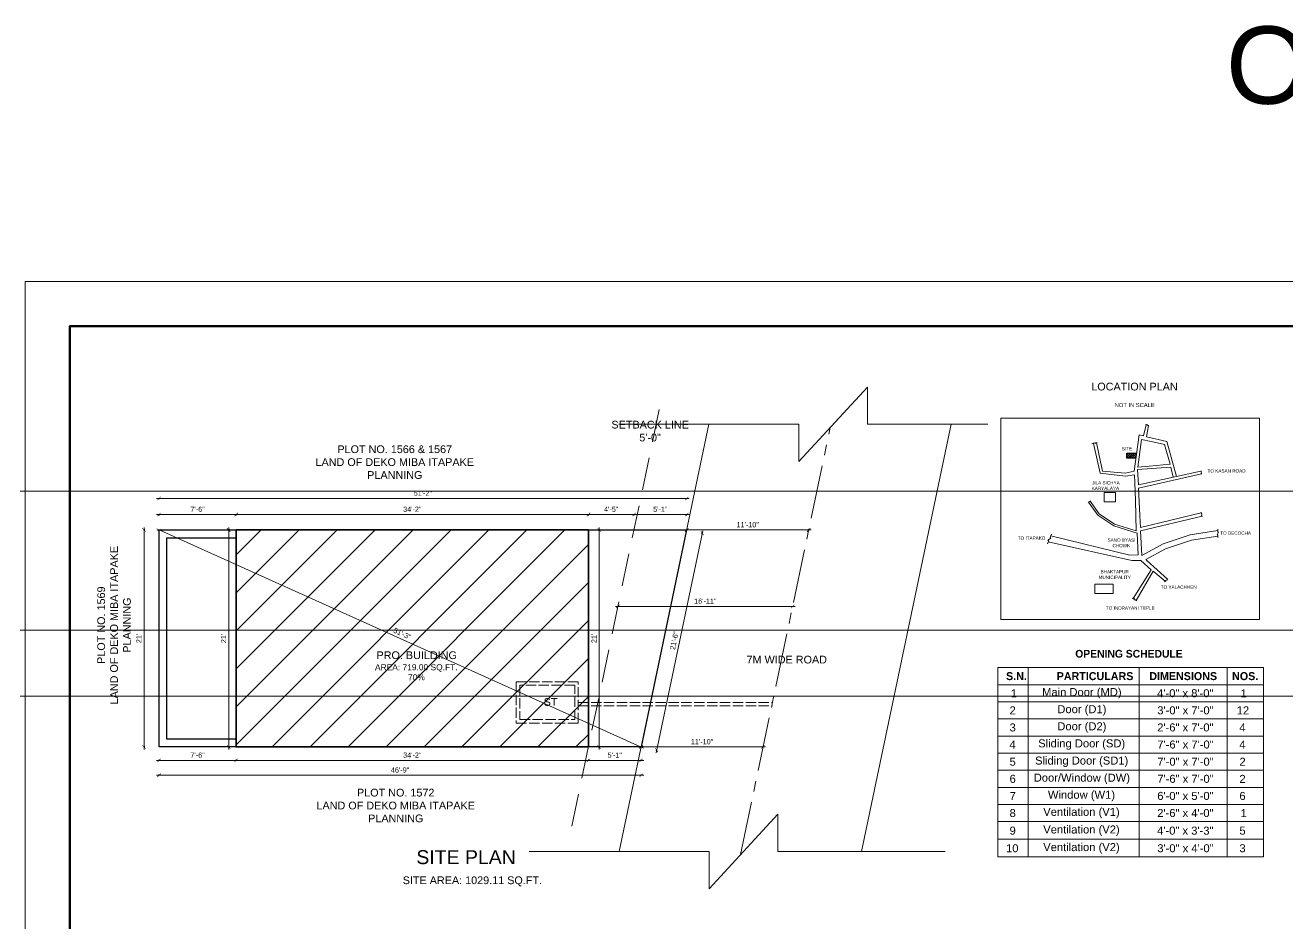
# Model space of a CAD drawing. Header units: inches. Extents: x 122663 to 154153, y 34228 to 39758.
# Drawn here: x 122924 to 124393, y 37587 to 38632 of the extents above; entities that cross this region are included whole.
import ezdxf

# ---------------------------------------------------------------- set-up
doc = ezdxf.new("R2010")
doc.units = ezdxf.units.IN
doc.header["$MEASUREMENT"] = 0
doc.header["$PDMODE"] = 35
for name, pattern in [('ACAD_ISO02W100', [15, 12, -3]), ('CENTER', [2, 1.25, -0.25, 0.25, -0.25]), ('CONTINU', [0]), ('DASHED', [19.05, 12.7, -6.35])]:
    doc.linetypes.add(name, pattern=pattern)
for name, color, linetype, lineweight in [('BORDER', 7, 'Continuous', 60), ('Break Line', 125, 'CONTINU', 15), ('Centre Line', 7, 'CENTER', 18), ('DIM', 6, 'Continuous', 9), ('Hatch', 9, 'Continuous', 9), ('Hidden', 254, 'ACAD_ISO02W100', 15), ('rOAD', 40, 'Continuous', 18), ('Setback Line', 2, 'DASHED', 13), ('SITE BOUNDARY', 1, 'Continuous', 30), ('TEXT', 255, 'Continuous', 35), ('Walls', 11, 'Continuous', 35), ('Window', 3, 'Continuous', 0), ('Windows', 151, 'Continuous', 15)]:
    doc.layers.add(name, color=color, linetype=linetype, lineweight=lineweight)
doc.styles.get("Standard").update_dxf_attribs({"font": 'arial.ttf'})
doc.dimstyles.get("Standard").update_dxf_attribs({"dimtxt": 6, "dimasz": 4, "dimexe": 0, "dimexo": 6, "dimgap": 3, "dimtad": 1, "dimdec": 0, "dimzin": 0, "dimdsep": 46, "dimlunit": 4, "dimtxsty": 'Standard', "dimblk": 'ARCHTICK', "dimcen": 0.09, "dimdle": 3, "dimclrd": 256, "dimadec": 0, "dimazin": 0, "dimtfac": 1, "dimtdec": 0, "dimtofl": 0, "dimtmove": 0, "dimatfit": 3, "dimfxl": 1, "dimfxlon": 1, "dimtolj": 1, "dimtzin": 0, "dimlwd": -1, "dimarcsym": 0})

# ---------------------------------------------------------------- blocks, each defined once
blk = doc.blocks.new('_ArchTick')
at = {"color": 0, "linetype": 'ByBlock', "const_width": 0.15}
blk.add_lwpolyline([(-0.5, -0.5), (0.5, 0.5)], dxfattribs=at)
blk = doc.blocks.new('*D1240')
at = {"layer": 'Defpoints', "color": 0, "transparency": 16777216}
for p in [(123169.6, 38062.9), (123079.9, 38044.9), (123169.6, 38044.9)]:
    blk.add_point(p, dxfattribs=at)
at = {"layer": 'Windows', "transparency": 16777216}
blk.add_line((123076.9, 38062.9), (123172.6, 38062.9), dxfattribs=at)
at = {"layer": 'Windows', "color": 0, "lineweight": -2, "transparency": 16777216}
for p, q in [((123079.9, 38061.9), (123079.9, 38062.9)), ((123169.6, 38061.9), (123169.6, 38062.9))]:
    blk.add_line(p, q, dxfattribs=at)
at = {"layer": 'Windows', "transparency": 16777216, "xscale": 4, "yscale": 4, "zscale": 4, "rotation": 180}
blk.add_blockref('_ArchTick', (123079.9, 38062.9), dxfattribs=at)
at = {"layer": 'Windows', "transparency": 16777216, "xscale": 4, "yscale": 4, "zscale": 4}
blk.add_blockref('_ArchTick', (123169.6, 38062.9), dxfattribs=at)
at = {"layer": 'Windows', "color": 0, "lineweight": -2, "transparency": 16777216, "insert": (123124.7, 38069), "char_height": 6, "attachment_point": 5}
blk.add_mtext('\\A1;7\'-6"', dxfattribs=at)
blk = doc.blocks.new('*D1241')
at = {"layer": 'Defpoints', "color": 0, "transparency": 16777216}
for p in [(123579.6, 38062.9), (123169.6, 38044.9), (123579.6, 38044.9)]:
    blk.add_point(p, dxfattribs=at)
at = {"layer": 'Windows', "transparency": 16777216}
blk.add_line((123166.6, 38062.9), (123582.6, 38062.9), dxfattribs=at)
at = {"layer": 'Windows', "color": 0, "lineweight": -2, "transparency": 16777216}
for p, q in [((123169.6, 38061.9), (123169.6, 38062.9)), ((123579.6, 38061.9), (123579.6, 38062.9))]:
    blk.add_line(p, q, dxfattribs=at)
at = {"layer": 'Windows', "transparency": 16777216, "xscale": 4, "yscale": 4, "zscale": 4, "rotation": 180}
blk.add_blockref('_ArchTick', (123169.6, 38062.9), dxfattribs=at)
at = {"layer": 'Windows', "transparency": 16777216, "xscale": 4, "yscale": 4, "zscale": 4}
blk.add_blockref('_ArchTick', (123579.6, 38062.9), dxfattribs=at)
at = {"layer": 'Windows', "color": 0, "lineweight": -2, "transparency": 16777216, "insert": (123374.6, 38069), "char_height": 6, "attachment_point": 5}
blk.add_mtext('\\A1;34\'-2"', dxfattribs=at)
blk = doc.blocks.new('*D1153')
at = {"layer": 'Defpoints', "color": 0, "transparency": 16777216}
for p in [(123693.9, 38062.9), (123632.6, 38044.9), (123693.9, 38044.9)]:
    blk.add_point(p, dxfattribs=at)
at = {"layer": 'Windows', "transparency": 16777216}
blk.add_line((123629.6, 38062.9), (123696.9, 38062.9), dxfattribs=at)
at = {"layer": 'Windows', "color": 0, "lineweight": -2, "transparency": 16777216}
for p, q in [((123632.6, 38061.9), (123632.6, 38062.9)), ((123693.9, 38061.9), (123693.9, 38062.9))]:
    blk.add_line(p, q, dxfattribs=at)
at = {"layer": 'Windows', "transparency": 16777216, "xscale": 4, "yscale": 4, "zscale": 4, "rotation": 180}
blk.add_blockref('_ArchTick', (123632.6, 38062.9), dxfattribs=at)
at = {"layer": 'Windows', "transparency": 16777216, "xscale": 4, "yscale": 4, "zscale": 4}
blk.add_blockref('_ArchTick', (123693.9, 38062.9), dxfattribs=at)
at = {"layer": 'Windows', "color": 0, "lineweight": -2, "transparency": 16777216, "insert": (123663.2, 38069), "char_height": 6, "attachment_point": 5}
blk.add_mtext('\\A1;5\'-1"', dxfattribs=at)
blk = doc.blocks.new('*D1154')
at = {"layer": 'Defpoints', "color": 0, "transparency": 16777216}
for p in [(123579.6, 37792.5), (123640.9, 37792.5), (123579.6, 37776.8)]:
    blk.add_point(p, dxfattribs=at)
at = {"layer": 'Windows', "transparency": 16777216}
blk.add_line((123643.9, 37776.8), (123576.6, 37776.8), dxfattribs=at)
at = {"layer": 'Windows', "color": 0, "lineweight": -2, "transparency": 16777216}
for p, q in [((123579.6, 37777.8), (123579.6, 37776.8)), ((123640.9, 37777.8), (123640.9, 37776.8))]:
    blk.add_line(p, q, dxfattribs=at)
at = {"layer": 'Windows', "transparency": 16777216, "xscale": 4, "yscale": 4, "zscale": 4, "rotation": 180}
blk.add_blockref('_ArchTick', (123579.6, 37776.8), dxfattribs=at)
at = {"layer": 'Windows', "transparency": 16777216, "xscale": 4, "yscale": 4, "zscale": 4}
blk.add_blockref('_ArchTick', (123640.9, 37776.8), dxfattribs=at)
at = {"layer": 'Windows', "color": 0, "lineweight": -2, "transparency": 16777216, "insert": (123610.2, 37782.9), "char_height": 6, "attachment_point": 5}
blk.add_mtext('\\A1;5\'-1"', dxfattribs=at)
blk = doc.blocks.new('*D1155')
at = {"layer": 'Defpoints', "color": 0, "transparency": 16777216}
for p in [(123169.6, 37792.5), (123579.6, 37792.5), (123169.6, 37776.8)]:
    blk.add_point(p, dxfattribs=at)
at = {"layer": 'Windows', "transparency": 16777216}
blk.add_line((123582.6, 37776.8), (123166.6, 37776.8), dxfattribs=at)
at = {"layer": 'Windows', "color": 0, "lineweight": -2, "transparency": 16777216}
for p, q in [((123169.6, 37777.8), (123169.6, 37776.8)), ((123579.6, 37777.8), (123579.6, 37776.8))]:
    blk.add_line(p, q, dxfattribs=at)
at = {"layer": 'Windows', "transparency": 16777216, "xscale": 4, "yscale": 4, "zscale": 4, "rotation": 180}
blk.add_blockref('_ArchTick', (123169.6, 37776.8), dxfattribs=at)
at = {"layer": 'Windows', "transparency": 16777216, "xscale": 4, "yscale": 4, "zscale": 4}
blk.add_blockref('_ArchTick', (123579.6, 37776.8), dxfattribs=at)
at = {"layer": 'Windows', "color": 0, "lineweight": -2, "transparency": 16777216, "insert": (123374.6, 37782.9), "char_height": 6, "attachment_point": 5}
blk.add_mtext('\\A1;34\'-2"', dxfattribs=at)
blk = doc.blocks.new('*D1156')
at = {"layer": 'Defpoints', "color": 0, "transparency": 16777216}
for p in [(123079.9, 37792.5), (123169.6, 37792.5), (123079.9, 37776.8)]:
    blk.add_point(p, dxfattribs=at)
at = {"layer": 'Windows', "transparency": 16777216}
blk.add_line((123172.6, 37776.8), (123076.9, 37776.8), dxfattribs=at)
at = {"layer": 'Windows', "color": 0, "lineweight": -2, "transparency": 16777216}
for p, q in [((123079.9, 37777.8), (123079.9, 37776.8)), ((123169.6, 37777.8), (123169.6, 37776.8))]:
    blk.add_line(p, q, dxfattribs=at)
at = {"layer": 'Windows', "transparency": 16777216, "xscale": 4, "yscale": 4, "zscale": 4, "rotation": 180}
blk.add_blockref('_ArchTick', (123079.9, 37776.8), dxfattribs=at)
at = {"layer": 'Windows', "transparency": 16777216, "xscale": 4, "yscale": 4, "zscale": 4}
blk.add_blockref('_ArchTick', (123169.6, 37776.8), dxfattribs=at)
at = {"layer": 'Windows', "color": 0, "lineweight": -2, "transparency": 16777216, "insert": (123124.7, 37782.9), "char_height": 6, "attachment_point": 5}
blk.add_mtext('\\A1;7\'-6"', dxfattribs=at)
blk = doc.blocks.new('*D1157')
at = {"layer": 'Defpoints', "color": 0, "transparency": 16777216}
for p in [(123079.9, 38044.9), (123079.9, 38044.9), (123640.9, 37792.5)]:
    blk.add_point(p, dxfattribs=at)
at = {"layer": 'Windows', "transparency": 16777216}
blk.add_line((123643.6, 37791.2), (123077.2, 38046.2), dxfattribs=at)
at = {"layer": 'Windows', "transparency": 16777216, "xscale": 4, "yscale": 4, "zscale": 4}
for p, rotation in [((123079.9, 38044.9), 155.7682148138316), ((123640.9, 37792.5), 335.7682148138316)]:
    blk.add_blockref('_ArchTick', p, dxfattribs=dict(at, rotation=rotation))
at = {"layer": 'Windows', "color": 0, "lineweight": -2, "transparency": 16777216, "insert": (123362.9, 37924.2), "char_height": 6, "attachment_point": 5, "rotation": 335.7682}
blk.add_mtext('\\A1;51\'-3"', dxfattribs=at)
blk = doc.blocks.new('*D1242')
at = {"layer": 'Defpoints', "color": 0, "transparency": 16777216}
for p in [(123169.6, 38044.9), (123160.9, 37792.5), (123169.6, 37792.5)]:
    blk.add_point(p, dxfattribs=at)
at = {"layer": 'Windows', "transparency": 16777216}
blk.add_line((123160.9, 38047.9), (123160.9, 37789.5), dxfattribs=at)
at = {"layer": 'Windows', "color": 0, "lineweight": -2, "transparency": 16777216}
for p, q in [((123161.9, 38044.9), (123160.9, 38044.9)), ((123161.9, 37792.5), (123160.9, 37792.5))]:
    blk.add_line(p, q, dxfattribs=at)
at = {"layer": 'Windows', "transparency": 16777216, "xscale": 4, "yscale": 4, "zscale": 4}
for p, rotation in [((123160.9, 38044.9), 90), ((123160.9, 37792.5), 270)]:
    blk.add_blockref('_ArchTick', p, dxfattribs=dict(at, rotation=rotation))
at = {"layer": 'Windows', "color": 0, "lineweight": -2, "transparency": 16777216, "insert": (123154.9, 37918.7), "char_height": 6, "attachment_point": 5, "rotation": 90}
blk.add_mtext("\\A1;21'", dxfattribs=at)
blk = doc.blocks.new('*D1243')
at = {"layer": 'Defpoints', "color": 0, "transparency": 16777216}
for p in [(123579.6, 38044.9), (123579.6, 37792.5), (123592.1, 37792.5)]:
    blk.add_point(p, dxfattribs=at)
at = {"layer": 'Windows', "color": 0, "lineweight": -2, "transparency": 16777216}
for p, q in [((123591.1, 38044.9), (123592.1, 38044.9)), ((123591.1, 37792.5), (123592.1, 37792.5))]:
    blk.add_line(p, q, dxfattribs=at)
at = {"layer": 'Windows', "transparency": 16777216}
blk.add_line((123592.1, 38047.9), (123592.1, 37789.5), dxfattribs=at)
at = {"layer": 'Windows', "transparency": 16777216, "xscale": 4, "yscale": 4, "zscale": 4}
for p, rotation in [((123592.1, 38044.9), 90), ((123592.1, 37792.5), 270)]:
    blk.add_blockref('_ArchTick', p, dxfattribs=dict(at, rotation=rotation))
at = {"layer": 'Windows', "color": 0, "lineweight": -2, "transparency": 16777216, "insert": (123586.1, 37918.7), "char_height": 6, "attachment_point": 5, "rotation": 90}
blk.add_mtext("\\A1;21'", dxfattribs=at)
blk = doc.blocks.new('*D1158')
at = {"layer": 'Defpoints', "color": 0, "transparency": 16777216}
for p in [(123079.9, 38044.9), (123062.4, 37792.5), (123079.9, 37792.5)]:
    blk.add_point(p, dxfattribs=at)
at = {"layer": 'Windows', "transparency": 16777216}
blk.add_line((123062.4, 38047.9), (123062.4, 37789.5), dxfattribs=at)
at = {"layer": 'Windows', "color": 0, "lineweight": -2, "transparency": 16777216}
for p, q in [((123063.4, 38044.9), (123062.4, 38044.9)), ((123063.4, 37792.5), (123062.4, 37792.5))]:
    blk.add_line(p, q, dxfattribs=at)
at = {"layer": 'Windows', "transparency": 16777216, "xscale": 4, "yscale": 4, "zscale": 4}
for p, rotation in [((123062.4, 38044.9), 90), ((123062.4, 37792.5), 270)]:
    blk.add_blockref('_ArchTick', p, dxfattribs=dict(at, rotation=rotation))
at = {"layer": 'Windows', "color": 0, "lineweight": -2, "transparency": 16777216, "insert": (123056.4, 37918.7), "char_height": 6, "attachment_point": 5, "rotation": 90}
blk.add_mtext("\\A1;21'", dxfattribs=at)
blk = doc.blocks.new('*D1159')
at = {"layer": 'Defpoints', "color": 0, "transparency": 16777216}
for p in [(123693.9, 38044.9), (123640.9, 37792.5), (123659, 37788.7)]:
    blk.add_point(p, dxfattribs=at)
at = {"layer": 'Windows', "transparency": 16777216}
blk.add_line((123712.6, 38044.1), (123658.4, 37785.7), dxfattribs=at)
at = {"layer": 'Windows', "color": 0, "lineweight": -2, "transparency": 16777216}
for p, q in [((123711, 38041.4), (123712, 38041.2)), ((123658, 37788.9), (123659, 37788.7))]:
    blk.add_line(p, q, dxfattribs=at)
at = {"layer": 'Windows', "transparency": 16777216, "xscale": 4, "yscale": 4, "zscale": 4}
for p, rotation in [((123712, 38041.2), 78.14558705719465), ((123659, 37788.7), 258.1455870571946)]:
    blk.add_blockref('_ArchTick', p, dxfattribs=dict(at, rotation=rotation))
at = {"layer": 'Windows', "color": 0, "lineweight": -2, "transparency": 16777216, "insert": (123679.5, 37916.1), "char_height": 6, "attachment_point": 5, "rotation": 78.1456}
blk.add_mtext('\\A1;21\'-6"', dxfattribs=at)
blk = doc.blocks.new('*D1191')
at = {"layer": 'Defpoints', "color": 0, "transparency": 16777216}
for p in [(123693.9, 38081.6), (123079.9, 38044.9), (123693.9, 38044.9)]:
    blk.add_point(p, dxfattribs=at)
at = {"layer": 'Windows', "transparency": 16777216}
blk.add_line((123076.9, 38081.6), (123696.9, 38081.6), dxfattribs=at)
at = {"layer": 'Windows', "color": 0, "lineweight": -2, "transparency": 16777216}
for p, q in [((123079.9, 38080.6), (123079.9, 38081.6)), ((123693.9, 38080.6), (123693.9, 38081.6))]:
    blk.add_line(p, q, dxfattribs=at)
at = {"layer": 'Windows', "transparency": 16777216, "xscale": 4, "yscale": 4, "zscale": 4, "rotation": 180}
blk.add_blockref('_ArchTick', (123079.9, 38081.6), dxfattribs=at)
at = {"layer": 'Windows', "transparency": 16777216, "xscale": 4, "yscale": 4, "zscale": 4}
blk.add_blockref('_ArchTick', (123693.9, 38081.6), dxfattribs=at)
at = {"layer": 'Windows', "color": 0, "lineweight": -2, "transparency": 16777216, "insert": (123386.9, 38087.7), "char_height": 6, "attachment_point": 5}
blk.add_mtext('\\A1;51\'-2"', dxfattribs=at)
blk = doc.blocks.new('*D1192')
at = {"layer": 'Defpoints', "color": 0, "transparency": 16777216}
for p in [(123079.9, 37792.5), (123640.9, 37792.5), (123640.9, 37759.5)]:
    blk.add_point(p, dxfattribs=at)
at = {"layer": 'Windows', "transparency": 16777216}
blk.add_line((123076.9, 37759.5), (123643.9, 37759.5), dxfattribs=at)
at = {"layer": 'Windows', "color": 0, "lineweight": -2, "transparency": 16777216}
for p, q in [((123079.9, 37760.5), (123079.9, 37759.5)), ((123640.9, 37760.5), (123640.9, 37759.5))]:
    blk.add_line(p, q, dxfattribs=at)
at = {"layer": 'Windows', "transparency": 16777216, "xscale": 4, "yscale": 4, "zscale": 4, "rotation": 180}
blk.add_blockref('_ArchTick', (123079.9, 37759.5), dxfattribs=at)
at = {"layer": 'Windows', "transparency": 16777216, "xscale": 4, "yscale": 4, "zscale": 4}
blk.add_blockref('_ArchTick', (123640.9, 37759.5), dxfattribs=at)
at = {"layer": 'Windows', "color": 0, "lineweight": -2, "transparency": 16777216, "insert": (123360.4, 37765.6), "char_height": 6, "attachment_point": 5}
blk.add_mtext('\\A1;46\'-9"', dxfattribs=at)
blk = doc.blocks.new('*D1430')
at = {"layer": 'Defpoints', "color": 0, "transparency": 16777216}
for p in [(123613.9, 37956), (123613.9, 37956), (123817.3, 37956)]:
    blk.add_point(p, dxfattribs=at)
at = {"layer": 'Windows', "transparency": 16777216}
blk.add_line((123820.3, 37956), (123610.9, 37956), dxfattribs=at)
at = {"layer": 'Windows', "transparency": 16777216, "xscale": 4, "yscale": 4, "zscale": 4, "rotation": 180}
blk.add_blockref('_ArchTick', (123613.9, 37956), dxfattribs=at)
at = {"layer": 'Windows', "transparency": 16777216, "xscale": 4, "yscale": 4, "zscale": 4}
blk.add_blockref('_ArchTick', (123817.3, 37956), dxfattribs=at)
at = {"layer": 'Windows', "color": 0, "lineweight": -2, "transparency": 16777216, "insert": (123715.6, 37962.1), "char_height": 6, "attachment_point": 5}
blk.add_mtext('\\A1;16\'-11"', dxfattribs=at)
blk = doc.blocks.new('*D1194')
at = {"layer": 'Defpoints', "color": 0, "transparency": 16777216}
for p in [(123579.6, 38062.9), (123579.6, 38044.9), (123632.6, 38044.9)]:
    blk.add_point(p, dxfattribs=at)
at = {"layer": 'Windows', "transparency": 16777216}
blk.add_line((123635.6, 38062.9), (123576.6, 38062.9), dxfattribs=at)
at = {"layer": 'Windows', "color": 0, "lineweight": -2, "transparency": 16777216}
for p, q in [((123579.6, 38061.9), (123579.6, 38062.9)), ((123632.6, 38061.9), (123632.6, 38062.9))]:
    blk.add_line(p, q, dxfattribs=at)
at = {"layer": 'Windows', "transparency": 16777216, "xscale": 4, "yscale": 4, "zscale": 4, "rotation": 180}
blk.add_blockref('_ArchTick', (123579.6, 38062.9), dxfattribs=at)
at = {"layer": 'Windows', "transparency": 16777216, "xscale": 4, "yscale": 4, "zscale": 4}
blk.add_blockref('_ArchTick', (123632.6, 38062.9), dxfattribs=at)
at = {"layer": 'Windows', "color": 0, "lineweight": -2, "transparency": 16777216, "insert": (123606.1, 38069), "char_height": 6, "attachment_point": 5}
blk.add_mtext('\\A1;4\'-5"', dxfattribs=at)
blk = doc.blocks.new('*D1432')
at = {"layer": 'Defpoints', "color": 0, "transparency": 16777216}
for p in [(123640.9, 37792.5), (123782.6, 37792.5), (123782.6, 37791)]:
    blk.add_point(p, dxfattribs=at)
at = {"layer": 'Windows', "transparency": 16777216}
blk.add_line((123637.9, 37792.5), (123785.6, 37792.5), dxfattribs=at)
at = {"layer": 'Windows', "transparency": 16777216, "xscale": 4, "yscale": 4, "zscale": 4, "rotation": 180}
blk.add_blockref('_ArchTick', (123640.9, 37792.5), dxfattribs=at)
at = {"layer": 'Windows', "transparency": 16777216, "xscale": 4, "yscale": 4, "zscale": 4}
blk.add_blockref('_ArchTick', (123782.6, 37792.5), dxfattribs=at)
at = {"layer": 'Windows', "color": 0, "lineweight": -2, "transparency": 16777216, "insert": (123711.8, 37798.5), "char_height": 6, "attachment_point": 5}
blk.add_mtext('\\A1;11\'-10"', dxfattribs=at)
blk = doc.blocks.new('*D1195')
at = {"layer": 'Defpoints', "color": 0, "transparency": 16777216}
for p in [(123693.9, 38044.9), (123835.9, 38044.9), (123835.9, 38044.9)]:
    blk.add_point(p, dxfattribs=at)
at = {"layer": 'Windows', "transparency": 16777216}
blk.add_line((123690.9, 38044.9), (123838.9, 38044.9), dxfattribs=at)
at = {"layer": 'Windows', "transparency": 16777216, "xscale": 4, "yscale": 4, "zscale": 4, "rotation": 180}
blk.add_blockref('_ArchTick', (123693.9, 38044.9), dxfattribs=at)
at = {"layer": 'Windows', "transparency": 16777216, "xscale": 4, "yscale": 4, "zscale": 4}
blk.add_blockref('_ArchTick', (123835.9, 38044.9), dxfattribs=at)
at = {"layer": 'Windows', "color": 0, "lineweight": -2, "transparency": 16777216, "insert": (123764.9, 38051), "char_height": 6, "attachment_point": 5}
blk.add_mtext('\\A1;11\'-10"', dxfattribs=at)

msp = doc.modelspace()

# ---------------------------------------------------------------- hatches: boundary and pattern name
at = {"layer": 'Hatch'}
h = msp.add_hatch(dxfattribs=at)
h.set_pattern_fill('ANSI31', color=256, scale=250, angle=360)
h.set_pattern_definition([(45, (-3786.012, 19114.975), (-22.097087, 22.097087), [])])
h.paths.add_polyline_path([(123579.6, 38044.9), (123169.6, 38044.9), (123169.6, 37792.5), (123579.6, 37792.5)])
h.paths.add_polyline_path([(123328.9, 37864.6), (123429.7, 37864.6), (123429.7, 37908.1), (123328.9, 37908.1)], flags=24)
at = {"layer": 'Windows', "transparency": 33554687}
h = msp.add_hatch(dxfattribs=at)
h.set_pattern_fill('ANSI31', color=256, scale=12.8)
h.set_pattern_definition([(45, (17007.7574, 22945.6186), (-1.13137085, 1.13137085), [])])
h.paths.add_polyline_path([(124217.7, 38134.4), (124206.1, 38134.4), (124206.1, 38128.4), (124216.9, 38128.4)])

# ---------------------------------------------------------------- linework, layer by layer
at = {"layer": 'BORDER'}
msp.add_lwpolyline([(126039, 38282.2), (126039, 36191.3), (122976.1, 36191.3), (122976.1, 38282.2)], close=True, dxfattribs=at)
at = {"layer": 'Break Line'}
for p, q in [((123824.3, 38124.6), (123904.4, 38211.3)), ((123904.4, 38167.9), (123904.4, 38211.3)), ((123824.3, 38167.9), (123615.1, 38167.9)), ((123824.3, 38167.9), (123824.3, 38124.6)), ((124044.4, 38167.9), (123904.4, 38167.9)), ((123720, 37627.4), (123800, 37714.1)), ((123800, 37670.8), (123800, 37714.1)), ((123720, 37670.8), (123510.7, 37670.8)), ((123720, 37670.8), (123720, 37627.4)), ((123994.7, 37670.8), (123800, 37670.8))]:
    msp.add_line(p, q, dxfattribs=at)
at = {"layer": 'Centre Line', "ltscale": 50}
msp.add_line((123756.6, 37667.1), (123861, 38164.3), dxfattribs=at)
at = {"layer": 'DIM'}
for p, q in [((124056.2, 37884.8), (124365.3, 37884.8)), ((124056.2, 37884.8), (124056.2, 37844.9)), ((124091.2, 37884.8), (124091.2, 37844.9)), ((124220.4, 37884.8), (124220.4, 37844.9)), ((124322.8, 37884.8), (124322.8, 37844.9)), ((124365.3, 37884.8), (124365.3, 37844.9)), ((124056.2, 37864.9), (124365.3, 37864.9)), ((124056.2, 37844.9), (124056.2, 37664.6)), ((124056.2, 37844.9), (124365.3, 37844.9)), ((124091.2, 37844.9), (124091.2, 37664.6)), ((124220.4, 37844.9), (124220.4, 37664.6)), ((124322.8, 37844.9), (124322.8, 37664.6)), ((124365.3, 37844.9), (124365.3, 37664.6)), ((124056.2, 37825), (124365.3, 37825)), ((124056.2, 37805.1), (124365.3, 37805.1)), ((124056.2, 37785.2), (124365.3, 37785.2)), ((124056.2, 37765.3), (124365.3, 37765.3)), ((124056.2, 37745.4), (124365.3, 37745.4)), ((124056.2, 37725.5), (124365.3, 37725.5)), ((124056.2, 37705.5), (124365.3, 37705.5)), ((124056.2, 37685.1), (124365.3, 37685.1)), ((124056.2, 37664.6), (124365.3, 37664.6))]:
    msp.add_line(p, q, dxfattribs=at)
at = {"layer": 'Hidden'}
for p, q in [((123567.6, 37844.2), (123793.8, 37844.2)), ((123567.6, 37840.2), (123793.8, 37840.2))]:
    msp.add_line(p, q, dxfattribs=at)
for points in [[(123567.6, 37820.2), (123567.6, 37868.2), (123495.6, 37868.2), (123495.6, 37820.2)], [(123563.6, 37824.2), (123563.6, 37864.2), (123499.6, 37864.2), (123499.6, 37824.2)]]:
    msp.add_lwpolyline(points, close=True, dxfattribs=at)
at = {"layer": 'rOAD'}
for p, q in [((123615.4, 37670.8), (123719.7, 38167.9)), ((123897.4, 37670.8), (124001.7, 38167.9))]:
    msp.add_line(p, q, dxfattribs=at)
at = {"layer": 'Setback Line', "ltscale": 3}
msp.add_line((123560.2, 37700.2), (123662.7, 38188.5), dxfattribs=at)
at = {"layer": 'SITE BOUNDARY'}
for p, q in [((123079.9, 37792.5), (123079.9, 38044.9)), ((123079.9, 38044.9), (123693.9, 38044.9)), ((123693.9, 38044.9), (123640.9, 37792.5)), ((123088.9, 37801.5), (123088.9, 38035.9)), ((123088.9, 38035.9), (123169.6, 38035.9)), ((123640.9, 37792.5), (123079.9, 37792.5)), ((123169.6, 37801.5), (123088.9, 37801.5))]:
    msp.add_line(p, q, dxfattribs=at)
at = {"layer": 'Walls'}
msp.add_lwpolyline([(123169.6, 38044.9), (123579.6, 38044.9), (123579.6, 37792.5), (123169.6, 37792.5)], close=True, dxfattribs=at)
at = {"layer": 'Window'}
msp.add_lwpolyline([(126091, 38334.2), (126091, 36139.3), (122924.1, 36139.3), (122924.1, 38334.2)], close=True, dxfattribs=at)
at = {"layer": 'Windows'}
for p, q in [((124225.4, 38154.3), (124228.5, 38167.4)), ((124229.2, 38167.2), (124227.8, 38167.6)), ((124228.9, 38153.5), (124231.4, 38166.6)), ((124229.3, 38167.5), (124229.2, 38167.2)), ((124230.5, 38166.5), (124229.3, 38167.5)), ((124230.6, 38166.9), (124230.5, 38166.5)), ((124231.8, 38166.5), (124230.6, 38166.9)), ((124167.8, 38145.8), (124165.6, 38145.2)), ((124167.6, 38146.3), (124167.8, 38145.8)), ((124170, 38145.7), (124167.6, 38146.3)), ((124171.8, 38146.7), (124169.8, 38146.3)), ((124169.8, 38146.3), (124170, 38145.7)), ((124292.6, 38112.4), (124292.2, 38113.8)), ((124292.5, 38111), (124292.9, 38112.5)), ((124292.9, 38111), (124292.5, 38111)), ((124292.9, 38112.5), (124292.6, 38112.4)), ((124293.2, 38109.8), (124292.9, 38111)), ((124162.2, 38077.5), (124161.3, 38076.9)), ((124163.2, 38078), (124162, 38077.7)), ((124162, 38077.7), (124162.2, 38077.5)), ((124163.8, 38078.8), (124163, 38078.2)), ((124163, 38078.2), (124163.2, 38078)), ((124222, 38048), (124292.8, 38064.7)), ((124222.2, 38044), (124293.7, 38060.9)), ((124293, 38063.7), (124292.6, 38065.5)), ((124293.5, 38063.8), (124293, 38063.7)), ((124293, 38061.8), (124293.5, 38063.8)), ((124293.4, 38061.9), (124293, 38061.8)), ((124293.8, 38060.3), (124293.4, 38061.9)), ((124116.8, 38036.2), (124118.4, 38040.2)), ((124311.2, 38039.1), (124312.8, 38042.3)), ((124312, 38042.3), (124312, 38045.7)), ((124312.8, 38042.3), (124312, 38042.3)), ((124113.9, 38028.8), (124115.3, 38032.4)), ((124114.3, 38032.8), (124117.8, 38035.8)), ((124115.3, 38032.4), (124114.3, 38032.8)), ((124117.8, 38035.8), (124116.8, 38036.2)), ((124312, 38039.1), (124311.2, 38039.1)), ((124311.9, 38036), (124312, 38039.1)), ((124236.8, 37997), (124217, 37963)), ((124229.4, 38009.4), (124253.4, 37987.6)), ((124236.8, 37997), (124250.7, 37985.3)), ((124251.4, 37985.9), (124250, 37984.7)), ((124253, 37986.7), (124251.1, 37986.2)), ((124251.1, 37986.2), (124251.4, 37985.9)), ((124254, 37988.1), (124252.8, 37987.1)), ((124252.8, 37987.1), (124253, 37986.7)), ((124214.5, 37964.5), (124212.7, 37965.6)), ((124214.8, 37965), (124214.5, 37964.5)), ((124216, 37963.1), (124214.8, 37965)), ((124216.2, 37963.5), (124216, 37963.1)), ((124217.8, 37962.5), (124216.2, 37963.5))]:
    msp.add_line(p, q, dxfattribs=at)
at = {"layer": 'Windows', "lineweight": -2}
for p, q in [((124206.1, 38128.4), (124206.1, 38134.4)), ((124206.1, 38134.4), (124217.7, 38134.4)), ((124216.9, 38128.4), (124206.1, 38128.4))]:
    msp.add_line(p, q, dxfattribs=at)
at = {"layer": 'Windows'}
for p in [(129885.8, 38090), (129885.8, 37928.5), (130024.7, 37851.5)]:
    msp.add_xline(p, (1, 0), dxfattribs=at)
for points in [[(124059.7, 38175.1), (124360.6, 38175.1), (124360.6, 37940.7), (124059.7, 37940.7)], [(124179.8, 38088.4), (124193, 38088.4), (124193, 38077.7), (124179.8, 38077.7)], [(124169, 37982), (124190.2, 37982), (124190.2, 37971.1), (124169, 37971.1)]]:
    msp.add_lwpolyline(points, close=True, dxfattribs=at)
for points in [[(124215.6, 38099.8), (124215.1, 38109.1), (124204.7, 38107.4), (124175.3, 38111.2), (124167.3, 38145.7)], [(124225.4, 38154.3), (124220.5, 38155.5), (124214.8, 38113.2), (124204.4, 38111.1), (124177.8, 38113.5), (124170.8, 38146.5)], [(124223.2, 38150.4), (124218.8, 38117.9), (124232.3, 38119.2)], [(124234.3, 38147.9), (124223.2, 38150.4)], [(124263.9, 38107), (124252.9, 38147.7), (124228.9, 38153.5)], [(124232.3, 38119.2), (124256.5, 38121.6), (124250.1, 38144.4), (124234.3, 38147.9)], [(124218.7, 38115.3), (124257.3, 38118.2), (124259.9, 38106.2)], [(124218.7, 38115.3), (124219.6, 38097.4)], [(124215.6, 38099.8), (124216.3, 38079.2), (124217.2, 38043.9), (124192, 38051.8), (124173.8, 38063.8), (124163.4, 38078.5)], [(124219.6, 38097.4), (124292.4, 38113.2)], [(124293, 38110.4), (124219.6, 38093.5), (124221.3, 38061.7)], [(124117.6, 38038.2), (124209.7, 38015.8), (124219.4, 38015.9), (124218.1, 38041.4), (124191, 38049.8), (124172.3, 38062.2), (124161.7, 38077.2)], [(124221.3, 38061.7), (124222, 38048)], [(124222.2, 38044), (124223.6, 38015.4), (124248.5, 38028.7), (124280, 38039.4), (124312, 38044.3)], [(124114.8, 38031.1), (124211.8, 38009.3), (124222.6, 38009.6), (124234.5, 37998.7), (124213.6, 37965.1)], [(124229.4, 38009.4), (124228.3, 38010.6), (124251.1, 38022.8), (124281.5, 38033.1), (124312, 38037.8)]]:
    msp.add_lwpolyline(points, dxfattribs=at)

# ---------------------------------------------------------------- texts
at = {"layer": 'DIM', "attachment_point": 4}
for s, width, insert, char_height in [('\\pi2.01698;{\\fCentury Gothic|b1|i0|c0|p34;S.N.}', 26.552, (124063.6, 37874.8), 9.315), ('\\pi23.82194;{\\fCentury Gothic|b1|i0|c0|p34;PARTICULARS}', 127.394, (124100.7, 37874.8), 9.315), ('\\pi6.79995;{\\fCentury Gothic|b1|i0|c0|p34;DIMENSIONS}', 90.222, (124225.5, 37874.8), 9.315), ('\\pi-1.20939;{\\fCentury Gothic|b1|i0|c0|p34;NOS.}', 26.552, (124329.9, 37874.8), 9.315), ('\\pi11.56045;1', 26.552, (124059.5, 37854.9), 9.315), ('\\pi18.14205;Main Door (MD)', 127.394, (124089.4, 37854.9), 9.315), ('\\pi12.71831;4\'-0" x 8\'-0"', 90.222, (124228.7, 37854.9), 9.315), ('\\pi11.56045;1', 26.552, (124327, 37854.9), 9.315), ('\\pi10.19115;2', 26.552, (124059.5, 37835), 9.315), ('\\pi35.87296;Door (D1)', 127.394, (124089.4, 37835), 9.315), ('\\pi12.90893;3\'-0" x 7\'-0"', 90.222, (124228.7, 37835), 9.315), ('\\pi7.09039;12', 26.552, (124327, 37835), 9.315), ('\\pi10.2261;3', 26.552, (124059.5, 37815.1), 9.315), ('\\pi35.87296;Door (D2)', 127.394, (124089.4, 37815.1), 9.315), ('\\pi12.82633;2\'-6" x 7\'-0"', 90.222, (124228.7, 37815.1), 9.315), ('\\pi10.05454;4', 26.552, (124327, 37815.1), 9.315), ('\\pi10.05454;4', 26.552, (124059.5, 37795.2), 9.315), ('\\pi13.6021;Sliding Door (SD)', 127.394, (124089.4, 37795.2), 9.315), ('\\pi12.94388;7\'-6" x 7\'-0"', 90.222, (124228.7, 37795.2), 9.315), ('\\pi10.05454;4', 26.552, (124327, 37795.2), 9.315), ('\\pi10.18798;5', 26.552, (124059.5, 37775.2), 9.315), ('\\pi9.98348;Sliding Door (SD1)', 127.394, (124089.4, 37775.2), 9.315), ('\\pi12.94388;7\'-0" x 7\'-0"', 90.222, (124228.7, 37775.2), 9.315), ('\\pi10.19115;2', 26.552, (124327, 37775.2), 9.315), ('\\pi8.40133;Door/Window (DW)', 127.394, (124089.4, 37755.3), 9.315), ('\\pi10.20069;6', 26.552, (124059.5, 37755.3), 9.315), ('\\pi12.94388;7\'-6" x 7\'-0"', 90.222, (124228.7, 37755.3), 9.315), ('\\pi10.19115;2', 26.552, (124327, 37755.3), 9.315), ('\\pi10.26105;7', 26.552, (124059.5, 37735.4), 9.315), ('\\pi24.96945;Window (W1)', 127.394, (124089.4, 37735.4), 9.315), ('\\pi12.88034;6\'-0" x 5\'-0"', 90.222, (124228.7, 37735.4), 9.315), ('\\pi10.20069;6', 26.552, (124327, 37735.4), 9.315), ('\\pi10.20704;8', 26.552, (124059.5, 37715.5), 9.315), ('\\pi19.4764;Ventilation (V1)', 127.394, (124089.4, 37715.5), 9.315), ('\\pi12.82633;2\'-6" x 4\'-0"', 90.222, (124228.7, 37715.5), 9.315), ('\\pi11.56045;1', 26.552, (124327, 37715.5), 9.315), ('\\pi10.21339;9', 26.552, (124059.5, 37695), 9.315), ('\\pi19.4764;Ventilation (V2)', 127.394, (124089.4, 37695), 9.315), ('\\pi12.71831;4\'-0" x 3\'-3"', 90.222, (124228.7, 37695), 9.315), ('\\pi10.18798;5', 26.552, (124327, 37695), 9.315), ('10', 26.552, (124065.6, 37674.5), 9.31), ('\\pi19.4764;Ventilation (V2)', 127.394, (124089.4, 37674.5), 9.315), ('\\pi12.90893;3\'-0" x 4\'-0"', 90.222, (124228.7, 37674.5), 9.315), ('\\pi10.2261;3', 26.552, (124327, 37674.5), 9.315)]:
    msp.add_mtext_dynamic_manual_height_columns(s, width=width, gutter_width=0.0443, heights=[13.3], dxfattribs=dict(at, insert=insert, char_height=char_height))
at = {"layer": 'TEXT', "attachment_point": 1}
for s, width, gutter_width, heights, insert, char_height in [('\\pi1102.37405;OLD', 2450.498, 22.5, [378.8], (123219.1, 38630.9), 90), ('\\pi73.19682;LOCATION PLAN', 245.05, 2.25, [37.9], (124091.6, 38216.3), 9), ('\\pi75.16755;NOT IN SCALE', 196.04, 1.8, [30.3], (124116.9, 38192.7), 4.8), ('\\pi18.73171;SETBACK LINE\\P\\pi51.21705;5\'-0"', 126.358, 1.5, [0], (123587.6, 38172), 9), ('\\pi38.51127;PLOT NO. 1566 & 1567\\P\\pi13.06141;LAND OF DEKO MIBA ITAPAKE \\P\\pi73.22512;PLANNING', 208.971, 1.5, [52.6], (123248.9, 38143.4), 9), ('\\pi72.71881;SITE', 156.832, 1.44, [24.2], (124127.5, 38141.4), 3.84), ('\\pi56.56384;TO KASAN ROAD', 156.832, 1.44, [24.2], (124243.6, 38115.6), 3.84), ('\\pi61.56815; JILA SICHYA\\P\\pi62.6565;KARYALAYA', 156.832, 1.44, [24.2], (124102.6, 38101.7), 3.84), ('\\pi60.59243;TO DECOCHA', 156.832, 1.44, [24.2], (124254.3, 38043.2), 3.84), ('\\pi62.50326;TO ITAPAKO', 156.832, 1.44, [24.2], (124016.7, 38037.4), 3.84), ('\\pi62.52946;SANO BYASI\\P\\pi68.27374;CHOWK', 156.832, 1.44, [24.2], (124121.2, 38035.1), 3.84), ('\\pi62.2518;BHAKTAPUR\\P\\pi59.8577;MUNICIPALITY', 156.832, 1.44, [24.2], (124113.4, 37998.2), 3.84), ('\\pi57.83292;TO YALACHHEN', 156.832, 1.44, [24.2], (124187.8, 37980.4), 3.84), ('\\pi50.30484;TO INDRAYANI TEPLE', 156.832, 1.44, [24.2], (124131.6, 37956), 3.84), ('\\pi101.09982;PRO. BUILDING\\P\\pi99.3548;{\\H0.77778x;AREA: 719.00 SQ.FT.\\P\\pi137.77613;70%}', 294.06, 2.7, [45.5], (123231.8, 37903.7), 9), ('7M WIDE ROAD', 126.358, 1.5, [0], (123763.6, 37898.6), 9), ('\\pi141.42011;{\\fCentury Gothic|b1|i0|c0|p34;OPENING SCHEDULE}', 401.969, 0.0641, [38.5], (124004.7, 37905.4), 9), ('ST', 23.096, 1.5, [12], (123527.5, 37849.3), 9), ('\\pi60.22853;PLOT NO. 1572\\P\\pi13.06141;LAND OF DEKO MIBA ITAPAKE \\P\\pi73.22512;PLANNING', 208.971, 1.5, [52.6], (123250, 37743.8), 9), ('\\pi90.61169;SITE PLAN', 294.06, 2.7, [45.5], (123288.7, 37672.3), 16.2), ('\\pi184.4243;SITE AREA: 1029.11 SQ.FT.', 529.308, 4.86, [81.8], (123179, 37641.8), 9)]:
    msp.add_mtext_dynamic_manual_height_columns(s, width=width, gutter_width=gutter_width, heights=heights, dxfattribs=dict(at, insert=insert, char_height=char_height))
at = {"layer": 'TEXT', "insert": (123008, 37828.9), "char_height": 9, "attachment_point": 1, "rotation": 90}
msp.add_mtext_dynamic_manual_height_columns('\\pi60.17328;PLOT NO. 1569\\P\\pi13.06141;LAND OF DEKO MIBA ITAPAKE \\P\\pi73.22512;PLANNING', width=208.971, gutter_width=1.5, heights=[52.6], dxfattribs=at)

# ---------------------------------------------------------------- dimensions: what is measured, and where the dimension line sits
at = {"layer": 'Windows', "lineweight": -2}
for base, p1, p2, picture, middle in [((123693.9, 38081.6), (123079.9, 38044.9), (123693.9, 38044.9), '*D1191', (123386.9, 38087.7)), ((123169.6, 38062.9), (123079.9, 38044.9), (123169.6, 38044.9), '*D1240', (123124.7, 38069)), ((123835.9, 38044.9), (123693.9, 38044.9), (123835.9, 38044.9), '*D1195', (123764.9, 38051)), ((123613.9, 37956), (123817.3, 37956), (123613.9, 37956), '*D1430', (123715.6, 37962.1)), ((123640.9, 37759.5), (123079.9, 37792.5), (123640.9, 37792.5), '*D1192', (123360.4, 37765.6)), ((123579.6, 37776.8), (123640.9, 37792.5), (123579.6, 37792.5), '*D1154', (123610.2, 37782.9)), ((123782.6, 37792.5), (123640.9, 37792.5), (123782.6, 37791), '*D1432', (123711.8, 37798.5))]:
    dim = msp.add_linear_dim(base=base, p1=p1, p2=p2, dimstyle='Standard', dxfattribs=at)
    dim.commit()
    dim.dimension.update_dxf_attribs({"geometry": picture, "text_midpoint": middle})
for base, p1, p2, picture, middle in [((123579.6, 38062.9), (123169.6, 38044.9), (123579.6, 38044.9), '*D1241', (123374.6, 38069)), ((123579.6, 38062.9), (123632.6, 38044.9), (123579.6, 38044.9), '*D1194', (123606.1, 38069)), ((123693.9, 38062.9), (123632.6, 38044.9), (123693.9, 38044.9), '*D1153', (123663.2, 38069)), ((123079.9, 37776.8), (123169.6, 37792.5), (123079.9, 37792.5), '*D1156', (123124.7, 37782.9)), ((123169.6, 37776.8), (123579.6, 37792.5), (123169.6, 37792.5), '*D1155', (123374.6, 37782.9))]:
    dim = msp.add_linear_dim(base=base, p1=p1, p2=p2, dimstyle='Standard', override={"dimtmove": 1}, dxfattribs=at)
    dim.commit()
    dim.dimension.update_dxf_attribs({"geometry": picture, "text_midpoint": middle})
for base, p1, p2, picture, middle in [((123062.4, 37792.5), (123079.9, 38044.9), (123079.9, 37792.5), '*D1158', (123056.4, 37918.7)), ((123160.9, 37792.5), (123169.6, 38044.9), (123169.6, 37792.5), '*D1242', (123154.9, 37918.7)), ((123592.1, 37792.5), (123579.6, 38044.9), (123579.6, 37792.5), '*D1243', (123586.1, 37918.7))]:
    dim = msp.add_linear_dim(base=base, p1=p1, p2=p2, angle=90, dimstyle='Standard', dxfattribs=at)
    dim.commit()
    dim.dimension.update_dxf_attribs({"geometry": picture, "text_midpoint": middle})
for p1, p2, distance, picture, middle in [((123640.9, 37792.5), (123079.9, 38044.9), 0, '*D1157', (123362.9, 37924.2)), ((123693.9, 38044.9), (123640.9, 37792.5), 18.5, '*D1159', (123679.5, 37916.1))]:
    dim = msp.add_aligned_dim(p1=p1, p2=p2, distance=distance, dimstyle='Standard', dxfattribs=at)
    dim.commit()
    dim.dimension.update_dxf_attribs({"geometry": picture, "text_midpoint": middle})

doc.saveas('drawing.dxf')
